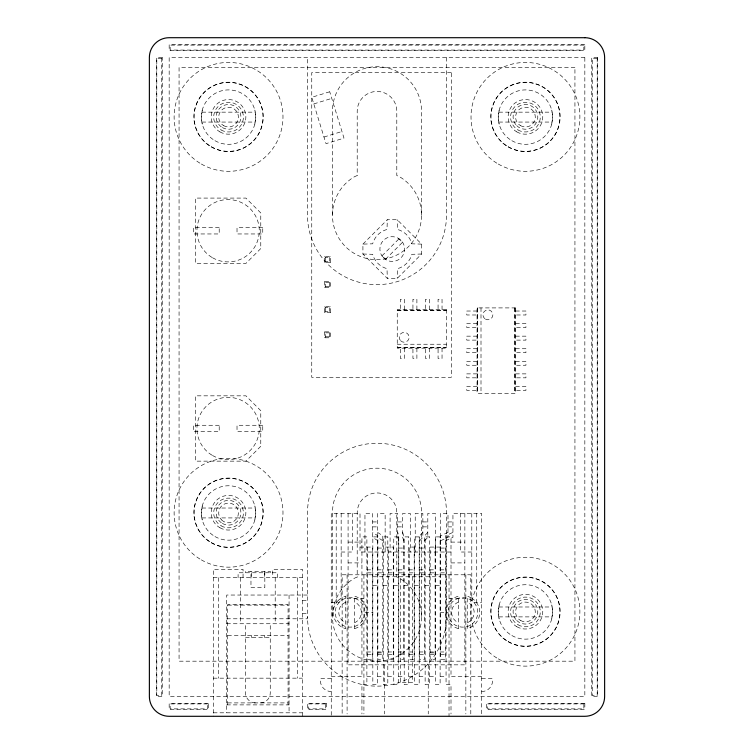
<?xml version="1.0" encoding="UTF-8"?>
<svg xmlns="http://www.w3.org/2000/svg" width="754" height="754" viewBox="0 0 754 754"><rect width="100%" height="100%" fill="white"/><g stroke="black" fill="none" stroke-linecap="round" stroke-linejoin="round"><path stroke-width="0.57" stroke-dasharray="3.77 2.83" d="M202.261 110.065L201.337 117.106L202.261 124.156M202.261 505.925L201.337 512.974L202.261 520.015M254.843 124.156L255.766 117.106L254.843 110.065M254.843 520.015L255.766 512.974L254.843 505.925M499.157 110.065L498.234 117.106L499.157 124.156M551.74 124.156L552.663 117.106L551.74 110.065M499.157 604.896L498.234 611.937L499.157 618.977M551.74 618.977L552.663 611.937L551.74 604.896M422.853 532.371L419.695 535.783L419.695 659.279L424.643 659.279L424.643 535.783L427.801 532.371M419.695 540.731L422.853 537.319L422.853 513.417L415.228 513.417L415.228 552.022M424.643 540.731L427.801 537.319L427.801 513.417L435.416 513.417L435.416 552.022M324.616 262.373L325.605 261.384L329.564 261.384L330.554 262.373L324.616 262.373L324.616 256.435L330.554 256.435L330.554 262.373M324.616 256.435L325.605 257.425L329.564 257.425L330.554 256.435M362.919 244.117L387.311 219.725L397.207 219.725L421.599 244.117L421.599 254.013L397.207 278.405L387.311 278.405L362.919 254.013L362.919 244.117L372.664 243.815A20.292 20.292 0 0 1 387.009 229.47L387.311 219.725M324.616 287.51L325.605 286.52L325.605 282.562L324.616 281.572L324.616 287.51L330.554 287.51L330.554 281.572L324.616 281.572M325.605 282.562L329.564 282.562L330.554 281.572M324.616 312.646L325.605 311.656L329.564 311.656L330.554 312.646L324.616 312.646L324.616 306.708L330.554 306.708L330.554 312.646M324.616 306.708L325.605 307.698L329.564 307.698L330.554 306.708M381.995 255.832L399.026 238.801M385.492 259.338L402.523 242.298M324.616 337.792L325.605 336.802L325.605 332.844L324.616 331.854L324.616 337.792L330.554 337.792L330.554 331.854L324.616 331.854M325.605 332.844L329.564 332.844L330.554 331.854M447.989 532.371L440.619 535.783L440.619 659.279L445.567 659.279L445.567 535.783L452.937 532.371M440.619 540.731L447.989 537.319L447.989 513.417L440.364 513.417L440.364 552.022M445.567 540.731L452.937 537.319L452.937 513.417L481.683 513.417L481.683 716.3M345.709 602.088L342.08 604.406L340.29 606.744A11.282 11.282 0 0 0 344.418 622.163L345.709 622.691M354.418 622.691L355.709 622.163A11.282 11.282 0 0 0 355.709 602.616L354.418 602.088M458.526 602.088L457.244 602.616A11.282 11.282 0 0 0 457.244 622.163L458.526 622.691M467.244 622.691L468.526 622.163A11.282 11.282 0 0 0 472.654 606.744L470.864 604.406L467.244 602.088M313.787 103.92L331.76 98.397M323.975 137.03L341.939 131.498M260.366 702.907C265.653 703.02 270.375 698.298 270.262 693.011L270.262 623.737M201.987 112.157L255.116 112.157M498.884 112.157L552.013 112.157M201.987 122.063L255.116 122.063M498.884 122.063L552.013 122.063M421.599 244.117L411.854 243.815A20.292 20.292 0 0 0 397.509 229.47L397.207 219.725M362.919 254.013L372.664 254.315A20.292 20.292 0 0 0 387.009 268.66L387.311 278.405M421.599 254.013L411.854 254.315A20.292 20.292 0 0 1 397.509 268.66L397.207 278.405M325.605 286.52L329.564 286.52L330.554 287.51M397.254 310.233L446.34 310.233M397.254 310.676L446.34 310.676M477.056 311.025L466.764 311.025L466.764 314.983L477.056 314.983M515.651 311.025L525.943 311.025L525.943 314.983L515.651 314.983M477.056 323.598L466.764 323.598L466.764 327.556L477.056 327.556M515.651 323.598L525.943 323.598L525.943 327.556L515.651 327.556M477.056 336.161L466.764 336.161L466.764 340.12L477.056 340.12M515.651 336.161L525.943 336.161L525.943 340.12L515.651 340.12M325.605 336.802L329.564 336.802L330.554 337.792M397.254 344.239L446.34 344.239M397.254 347.528L446.34 347.528M397.254 347.698L446.34 347.698M477.056 348.734L466.764 348.734L466.764 352.693L477.056 352.693M515.651 348.734L525.943 348.734L525.943 352.693L515.651 352.693M477.056 361.298L466.764 361.298L466.764 365.256L477.056 365.256M515.651 361.298L525.943 361.298L525.943 365.256L515.651 365.256M477.056 373.871L466.764 373.871L466.764 377.829L477.056 377.829M515.651 373.871L525.943 373.871L525.943 377.829L515.651 377.829M477.056 386.434L466.764 386.434L466.764 390.393L477.056 390.393M515.651 386.434L525.943 386.434L525.943 390.393L515.651 390.393M201.987 508.026L255.116 508.026M201.987 517.923L255.116 517.923M372.58 521.928L377.528 521.928M397.716 521.928L402.664 521.928M422.853 521.928L427.801 521.928M447.989 521.928L452.937 521.928M372.58 526.876L377.528 526.876M397.716 526.876L402.664 526.876M422.853 526.876L427.801 526.876M447.989 526.876L452.937 526.876M348.084 542.098L361.939 542.098M451.005 542.098L464.86 542.098M360.007 547.074L372.335 547.074L372.335 659.279L367.387 659.279L367.387 547.074M385.143 547.074L393.258 547.074L393.258 659.279L388.31 659.279L388.31 547.074M415.228 547.074L409.233 547.074L409.233 659.279L414.182 659.279L414.182 547.074M440.364 547.074L430.157 547.074L430.157 659.279L435.105 659.279L435.105 547.074M377.848 548.064L382.796 548.064M398.772 548.064L403.72 548.064M419.695 548.064L424.643 548.064M440.619 548.064L445.567 548.064M341.157 552.022L352.391 552.022L352.391 513.417M451.005 552.022L360.007 552.022L360.007 513.417L331.26 513.417L331.26 716.3M471.787 552.022L460.562 552.022L460.562 513.417M348.084 562.908L361.939 562.908M451.005 562.908L464.86 562.908M366.887 569.836L372.825 569.836M377.349 569.836L383.286 569.836M387.81 569.836L393.748 569.836M398.272 569.836L404.21 569.836M408.734 569.836L414.672 569.836M419.196 569.836L425.133 569.836M429.657 569.836L435.595 569.836M440.119 569.836L446.057 569.836M367.387 572.842L372.335 572.842M377.848 572.842L382.796 572.842M388.31 572.842L393.258 572.842M398.772 572.842L403.72 572.842M409.233 572.842L414.182 572.842M419.695 572.842L424.643 572.842M430.157 572.842L435.105 572.842M440.619 572.842L445.567 572.842M372.825 576.763L440.119 576.763M213.354 577.715L302.429 577.715M372.825 585.669L377.349 585.669M383.286 585.669L387.81 585.669M393.748 585.669L398.272 585.669M404.21 585.669L408.734 585.669M414.672 585.669L419.196 585.669M425.133 585.669L429.657 585.669M435.595 585.669L440.119 585.669M307.378 595.038L226.718 595.038L226.718 712.803M347.094 598.535L363.918 598.535M449.026 598.535L465.849 598.535M302.429 600.476L307.378 600.476M331.26 602.493L339.102 602.493M473.842 602.493L481.683 602.493M227.708 605.142L288.075 605.142M498.884 606.989L552.013 606.989M364.908 612.389L372.825 612.389M440.119 612.389L448.036 612.389M302.429 613.341L307.378 613.341M498.884 616.885L552.013 616.885M226.718 618.789L307.378 618.789L307.509 512.729A69.491 69.491 0 0 1 377 443.248A69.491 69.491 0 0 1 446.491 512.729L446.491 616.649A69.491 69.491 0 0 1 377 686.14A69.491 69.491 0 0 1 307.509 616.649M226.718 623.737L289.065 623.737M227.708 635.613L288.075 635.613M245.521 637.592L270.262 637.592M366.887 651.974L372.825 651.974M377.349 651.974L383.286 651.974M387.81 651.974L393.748 651.974M398.272 651.974L404.21 651.974M408.734 651.974L414.672 651.974M419.196 651.974L425.133 651.974M429.657 651.974L435.595 651.974M440.119 651.974L446.057 651.974M377.848 652.879L382.796 652.879M430.157 652.879L435.105 652.879M367.387 654.331L372.335 654.331M377.848 654.331L382.796 654.331M388.31 654.331L393.258 654.331M398.772 654.331L403.72 654.331M409.233 654.331L414.182 654.331M419.695 654.331L424.643 654.331M430.157 654.331L435.105 654.331M440.619 654.331L445.567 654.331M331.26 676.715L361.939 676.715L361.939 536.895L366.887 536.895L366.887 684.632L361.939 684.632L361.939 713.953M366.887 676.715L372.825 676.715M377.349 676.715L383.286 676.715M387.81 676.715L393.748 676.715M398.272 676.715L404.21 676.715M408.734 676.715L414.672 676.715M419.196 676.715L425.133 676.715M429.657 676.715L435.595 676.715M440.119 676.715L446.057 676.715M481.683 676.715L451.005 676.715L451.005 536.895L446.057 536.895L446.057 684.632L451.005 684.632L451.005 713.953M213.354 678.166L302.429 678.166M331.26 678.694L320.375 678.694L320.375 680.673A10.886 10.886 0 0 0 331.26 691.559M481.683 678.694L492.569 678.694L492.569 680.673A10.886 10.886 0 0 1 481.683 691.559M227.708 702.907L288.075 702.907M226.718 704.886L289.065 704.886M213.354 712.803L302.429 712.803M255.417 702.907C250.13 703.02 245.408 698.298 245.521 693.011L245.521 623.737M377.528 532.371L382.796 535.783L382.796 659.279L377.848 659.279L377.848 535.783L372.58 532.371M382.796 540.731L377.528 537.319L377.528 513.417L385.143 513.417L385.143 552.022M377.848 540.731L372.58 537.319L372.58 513.417L364.955 513.417L364.955 552.022M398.442 238.358L402.975 242.882M386.076 259.781L381.543 255.248M402.664 532.371L403.72 535.783L403.72 659.279L398.772 659.279L398.772 535.783L397.716 532.371M403.72 540.731L402.664 537.319L402.664 513.417L410.28 513.417L410.28 552.022M398.772 540.731L397.716 537.319L397.716 513.417L390.091 513.417L390.091 552.022M515.001 307.905L515.001 393.513M514.567 307.905L514.567 393.513M481.005 307.905L481.005 393.513M477.716 307.905L477.716 393.513M477.536 307.905L477.536 393.513M476.735 513.417L476.735 602.493M471.787 513.417L471.787 600.674M470.798 713.963L470.798 574.784L342.146 574.784L342.146 713.963M465.849 574.784L465.849 713.963M464.86 513.417L464.86 664.839L348.084 664.839L348.084 513.417M449.026 574.784L449.026 716.3M446.491 57.492L446.491 215.144A69.491 69.491 0 0 1 377 284.635A69.491 69.491 0 0 1 307.509 215.144L307.509 57.492M442.042 309.583L442.042 299.291L438.074 299.291L438.074 309.583M442.042 348.178L442.042 358.47L438.074 358.47L438.074 348.178M429.469 309.583L429.469 299.291L425.51 299.291L425.51 309.583M429.469 348.178L429.469 358.47L425.51 358.47L425.51 348.178M428.244 664.839L428.244 713.963M421.533 215.144L421.533 111.234A44.533 44.533 0 0 0 377 66.701A44.533 44.533 0 0 0 332.467 111.234L332.467 215.144M421.533 616.649L421.533 512.729A44.533 44.533 0 0 0 377 468.196A44.533 44.533 0 0 0 332.467 512.729L332.467 616.649M416.896 309.583L416.896 299.291L412.938 299.291L412.938 309.583M416.896 348.178L416.896 358.47L412.938 358.47L412.938 348.178M412.41 576.763L412.41 682.653L400.534 682.653L400.534 576.763M404.332 309.583L404.332 299.291L400.374 299.291L400.374 309.583M404.332 348.178L404.332 358.47L400.374 358.47L400.374 348.178M384.7 664.839L384.7 713.963M363.918 574.784L363.918 713.963M347.094 574.784L347.094 713.963M341.157 513.417L341.157 600.674M336.209 513.417L336.209 602.493M329.564 257.425L329.564 261.384M329.564 282.562L329.564 286.52M329.564 307.698L329.564 311.656M329.564 332.844L329.564 336.802M325.605 257.425L325.605 261.384M325.605 307.698L325.605 311.656M302.429 716.3L302.429 569.308L272.741 569.308L272.741 577.715M297.481 577.715L297.481 678.166M289.065 595.038L289.065 712.803M288.075 704.886L288.075 604.576L227.708 604.576L227.708 704.886M277.689 577.715L277.689 572.767L238.094 572.767L238.094 577.715M275.21 577.715L275.21 623.737M270.262 572.767L270.262 571.287L245.521 571.287L245.521 572.767M264.824 571.287L264.824 587.611L250.969 587.611L250.969 571.287M264.324 572.767L264.324 577.715M264.324 635.613L264.324 637.592M251.459 572.767L251.459 577.715M251.459 635.613L251.459 637.592M243.052 577.715L243.052 569.308L213.354 569.308L213.354 716.3M240.573 577.715L240.573 623.737M218.302 577.715L218.302 678.166M338.15 600.476L335.483 603.963A16.842 16.842 0 0 0 345.709 628.657L345.709 596.122L341.647 597.799L338.15 600.476M339.564 601.89L337.208 604.962A14.844 14.844 0 0 0 342.636 625.245C347.208 627.78 352.919 627.78 357.49 625.245A14.844 14.844 0 0 0 357.49 599.534C351.788 596.282 344.229 597.272 339.564 601.89M260.771 248.556L245.927 263.4L195.456 263.4L195.456 198.085L245.927 198.085L260.771 212.93L260.771 248.556M260.771 446.302L245.927 461.146L195.456 461.146L195.456 395.831L245.927 395.831L260.771 410.676L260.771 446.302M357.207 175.559L354.729 176.577A44.533 44.533 0 0 0 342.882 243.778A44.533 44.533 0 0 0 411.118 243.778A44.533 44.533 0 0 0 399.271 176.577L396.793 175.559L396.793 111.234A19.793 19.793 0 0 0 377 91.441A19.793 19.793 0 0 0 357.207 111.234L357.207 175.559M357.207 577.055L354.729 578.082A44.533 44.533 0 0 0 342.882 645.273A44.533 44.533 0 0 0 411.118 645.273A44.533 44.533 0 0 0 399.271 578.082L396.793 577.055L396.793 512.729A19.793 19.793 0 0 0 377 492.937A19.793 19.793 0 0 0 357.207 512.729L357.207 577.055M459.045 598.045L455.463 599.534A14.844 14.844 0 0 0 455.463 625.245C460.034 627.78 465.736 627.78 470.308 625.245A14.844 14.844 0 0 0 475.736 604.962C472.428 599.298 465.388 596.386 459.045 598.045M329.724 91.771L311.751 97.304L326.011 143.656L343.984 138.123L329.724 91.771M584.831 44.627L169.169 44.627L169.169 50.565L584.831 50.565L584.831 44.627M583.841 45.127L170.159 45.127L170.159 50.075L583.841 50.075L583.841 45.127M162.242 57.492L156.304 57.492L156.304 696.508L162.242 696.508L162.242 57.492M584.831 57.492L169.169 57.492L169.169 696.508L584.831 696.508L584.831 57.492M597.696 57.492L591.758 57.492L591.758 696.508L597.696 696.508L597.696 57.492M161.752 58.482L156.804 58.482L156.804 695.518L161.752 695.518L161.752 58.482M597.196 58.482L592.248 58.482L592.248 695.518L597.196 695.518L597.196 58.482M574.934 67.389L179.066 67.389L179.066 661.183L574.934 661.183L574.934 67.389M451.288 72.563L311.751 72.563L311.751 377.377L451.288 377.377L451.288 72.563M219.207 227.519L193.476 227.519L193.476 233.957L219.207 233.957L219.207 227.519M262.75 227.519L237.02 227.519L237.02 233.957L262.75 233.957L262.75 227.519M515.651 307.905L477.056 307.905L477.056 393.513L515.651 393.513L515.651 307.905M446.34 309.583L397.254 309.583L397.254 348.178L446.34 348.178L446.34 309.583M219.207 425.275L193.476 425.275L193.476 431.712L219.207 431.712L219.207 425.275M262.75 425.275L237.02 425.275L237.02 431.712L262.75 431.712L262.75 425.275M377.349 536.895L372.825 536.895L372.825 684.632L377.349 684.632L377.349 536.895M387.81 536.895L383.286 536.895L383.286 684.632L387.81 684.632L387.81 536.895M398.272 536.895L393.748 536.895L393.748 684.632L398.272 684.632L398.272 536.895M408.734 536.895L404.21 536.895L404.21 684.632L408.734 684.632L408.734 536.895M419.196 536.895L414.672 536.895L414.672 684.632L419.196 684.632L419.196 536.895M429.657 536.895L425.133 536.895L425.133 684.632L429.657 684.632L429.657 536.895M440.119 536.895L435.595 536.895L435.595 684.632L440.119 684.632L440.119 536.895M208.406 703.435L169.169 703.435L169.169 709.373L208.406 709.373L208.406 703.435M326.312 703.435L307.378 703.435L307.378 709.373L326.312 709.373L326.312 703.435M584.831 703.435L486.632 703.435L486.632 709.373L584.831 709.373L584.831 703.435M207.416 703.925L170.159 703.925L170.159 708.873L207.416 708.873L207.416 703.925M325.323 703.925L308.367 703.925L308.367 708.873L325.323 708.873L325.323 703.925M583.841 703.925L487.621 703.925L487.621 708.873L583.841 708.873L583.841 703.925M471.307 597.799L467.244 596.122L467.244 628.657A16.842 16.842 0 0 0 477.471 603.963L474.794 600.476L471.307 597.799M458.526 628.657L458.526 596.122A16.842 16.842 0 0 0 458.526 628.657M354.418 628.657L354.418 596.122A16.842 16.842 0 0 1 354.418 628.657M219.895 527.734A17.323 17.323 0 0 0 245.87 512.729A17.323 17.323 0 0 0 219.895 497.734A17.323 17.323 0 0 0 219.895 527.734M508.13 146.87A34.637 34.637 0 0 0 560.09 116.87A34.637 34.637 0 0 0 508.13 86.87A34.637 34.637 0 0 0 508.13 146.87M516.792 626.697A17.323 17.323 0 0 0 542.767 611.701A17.323 17.323 0 0 0 516.792 596.697A17.323 17.323 0 0 0 516.792 626.697M219.895 131.875A17.323 17.323 0 0 0 245.87 116.87A17.323 17.323 0 0 0 219.895 101.875A17.323 17.323 0 0 0 219.895 131.875M211.233 146.87A34.637 34.637 0 0 0 263.193 116.87A34.637 34.637 0 0 0 211.233 86.87A34.637 34.637 0 0 0 211.233 146.87M211.233 542.729A34.637 34.637 0 0 0 263.193 512.729A34.637 34.637 0 0 0 211.233 482.739A34.637 34.637 0 0 0 211.233 542.729M508.13 641.692A34.637 34.637 0 0 0 560.09 611.701A34.637 34.637 0 0 0 508.13 581.702A34.637 34.637 0 0 0 508.13 641.692M516.792 131.875A17.323 17.323 0 0 0 542.767 116.87A17.323 17.323 0 0 0 516.792 101.875A17.323 17.323 0 0 0 516.792 131.875M201.337 164.014A54.429 54.429 0 0 0 282.986 116.87A54.429 54.429 0 0 0 201.337 69.736A54.429 54.429 0 0 0 201.337 164.014M498.234 164.014A54.429 54.429 0 0 0 579.883 116.87A54.429 54.429 0 0 0 498.234 69.736A54.429 54.429 0 0 0 498.234 164.014M508.205 641.569A34.486 34.486 0 0 0 559.939 611.701A34.486 34.486 0 0 0 508.205 581.834A34.486 34.486 0 0 0 508.205 641.569M211.308 542.597A34.486 34.486 0 0 0 263.042 512.729A34.486 34.486 0 0 0 211.308 482.862A34.486 34.486 0 0 0 211.308 542.597M211.308 146.738A34.486 34.486 0 0 0 263.042 116.87A34.486 34.486 0 0 0 211.308 87.002A34.486 34.486 0 0 0 211.308 146.738M508.205 146.738A34.486 34.486 0 0 0 559.939 116.87A34.486 34.486 0 0 0 508.205 87.002A34.486 34.486 0 0 0 508.205 146.738M201.337 559.873A54.429 54.429 0 0 0 282.986 512.729A54.429 54.429 0 0 0 201.337 465.595A54.429 54.429 0 0 0 201.337 559.873M498.234 658.836A54.429 54.429 0 0 0 579.883 611.701A54.429 54.429 0 0 0 498.234 564.558A54.429 54.429 0 0 0 498.234 658.836M516.697 125.616A12.375 12.375 0 0 0 537.395 120.075A12.375 12.375 0 0 0 522.249 104.919A12.375 12.375 0 0 0 516.697 125.616M222.364 127.586A12.375 12.375 0 0 0 240.922 116.87A12.375 12.375 0 0 0 222.364 106.163A12.375 12.375 0 0 0 222.364 127.586M222.364 523.446A12.375 12.375 0 0 0 240.922 512.729A12.375 12.375 0 0 0 222.364 502.023A12.375 12.375 0 0 0 222.364 523.446M516.697 620.448A12.375 12.375 0 0 0 537.395 614.896A12.375 12.375 0 0 0 522.249 599.75A12.375 12.375 0 0 0 516.697 620.448M400.685 340.808A4.948 4.948 0 0 0 408.96 338.593A4.948 4.948 0 0 0 402.9 332.523A4.948 4.948 0 0 0 400.685 340.808M383.513 257.811A12.375 12.375 0 0 0 404.21 252.27A12.375 12.375 0 0 0 389.055 237.114A12.375 12.375 0 0 0 383.513 257.811M511.843 635.509A27.219 27.219 0 0 0 552.663 611.937A27.219 27.219 0 0 0 511.843 588.365A27.219 27.219 0 0 0 511.843 635.509M520.524 620.467A9.849 9.849 0 0 0 535.302 611.937A9.849 9.849 0 0 0 520.524 603.398A9.849 9.849 0 0 0 520.524 620.467M518.026 624.793A14.844 14.844 0 0 0 540.288 611.937A14.844 14.844 0 0 0 518.026 599.081A14.844 14.844 0 0 0 518.026 624.793M511.843 140.678A27.219 27.219 0 0 0 552.663 117.106A27.219 27.219 0 0 0 511.843 93.543A27.219 27.219 0 0 0 511.843 140.678M520.524 125.645A9.849 9.849 0 0 0 535.302 117.106A9.849 9.849 0 0 0 520.524 108.576A9.849 9.849 0 0 0 520.524 125.645M518.026 129.971A14.844 14.844 0 0 0 540.288 117.106A14.844 14.844 0 0 0 518.026 104.25A14.844 14.844 0 0 0 518.026 129.971M214.947 140.678A27.219 27.219 0 0 0 255.766 117.106A27.219 27.219 0 0 0 214.947 93.543A27.219 27.219 0 0 0 214.947 140.678M223.627 125.645A9.849 9.849 0 0 0 238.405 117.106A9.849 9.849 0 0 0 223.627 108.576A9.849 9.849 0 0 0 223.627 125.645M221.129 129.971A14.844 14.844 0 0 0 243.401 117.106A14.844 14.844 0 0 0 221.129 104.25A14.844 14.844 0 0 0 221.129 129.971M212.524 257.736A31.178 31.178 0 0 0 259.282 230.743A31.178 31.178 0 0 0 212.524 203.74A31.178 31.178 0 0 0 212.524 257.736M485.453 319.121A4.948 4.948 0 0 0 492.88 314.833A4.948 4.948 0 0 0 485.453 310.554A4.948 4.948 0 0 0 485.453 319.121M212.524 455.491A31.178 31.178 0 0 0 259.282 428.489A31.178 31.178 0 0 0 212.524 401.496A31.178 31.178 0 0 0 212.524 455.491M214.947 536.537A27.219 27.219 0 0 0 255.766 512.974A27.219 27.219 0 0 0 214.947 489.403A27.219 27.219 0 0 0 214.947 536.537M221.582 519.94A9.849 9.849 0 0 0 238.066 515.519A9.849 9.849 0 0 0 226.002 503.455A9.849 9.849 0 0 0 221.582 519.94M221.129 525.83A14.844 14.844 0 0 0 243.401 512.974A14.844 14.844 0 0 0 221.129 500.119A14.844 14.844 0 0 0 221.129 525.83"/><path stroke-width="1.13" d="M584.831 37.7L169.169 37.7A19.793 19.793 0 0 0 149.377 57.492L149.377 696.508A19.793 19.793 0 0 0 169.169 716.3L584.831 716.3A19.793 19.793 0 0 0 604.623 696.508L604.623 57.492A19.793 19.793 0 0 0 584.831 37.7"/></g></svg>
